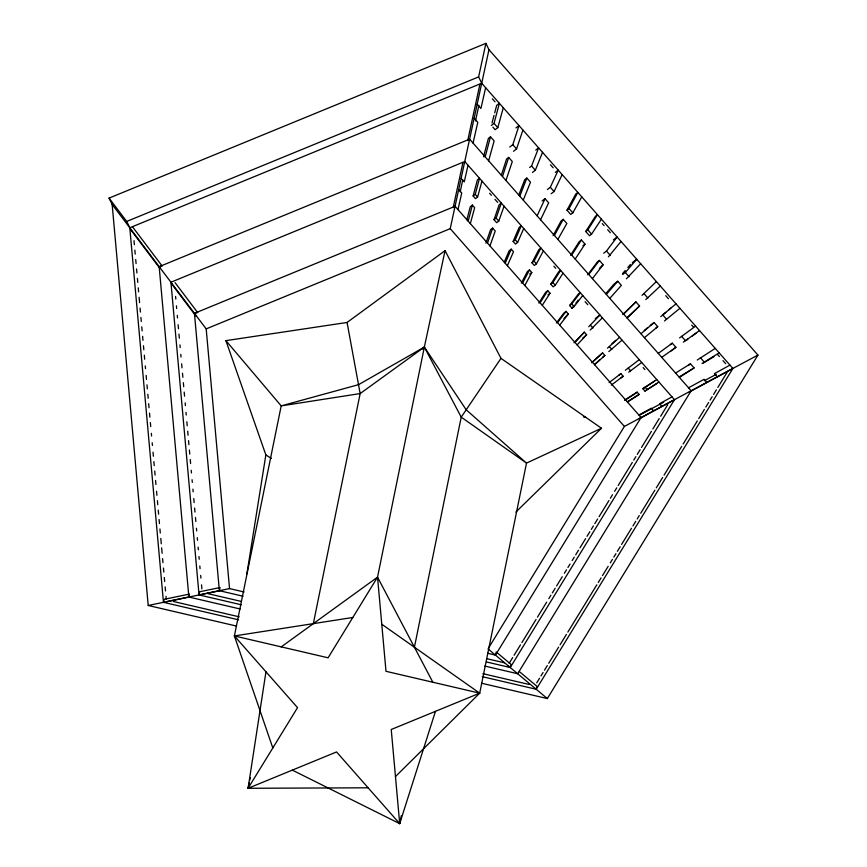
<?xml version="1.0" encoding="UTF-8"?>
<svg xmlns="http://www.w3.org/2000/svg" width="867" height="867" viewBox="0 0 867 867"><rect width="100%" height="100%" fill="white"/><g stroke="black" fill="none" stroke-linecap="round" stroke-linejoin="round"><path stroke-width="1.3" d="M368.128 787.8L248.092 788.287L265.963 671.795M246.878 573.889L265.855 454.926L225.908 340.644L347.071 322.459L445.064 250.639L500.985 358.364L601.492 428.255L515.854 512.072M272.812 747.961L234.393 635.944L281.201 405.886L225.908 340.644M435.472 711.33L399.698 823.65L336.559 751.949L248.092 788.287L249.165 782.999M249.707 780.354L250.249 777.71M313.345 623.633L360.152 393.575L347.071 322.459M601.492 428.255L526.507 463.097L479.7 693.167L385.999 671.307L377.535 577.162L424.342 347.093L445.064 250.639M414.415 647.216L461.222 417.146L500.985 358.364M292.331 770.124L399.698 823.65L401.313 815.717M482.204 676.661L536.207 689.254L732.897 368.453L481.716 83.243L478.627 76.914L485.888 43.35L109.069 198.109L112.157 204.439L206.183 328.886L229.538 588.595L244.05 591.977M462.859 162.877L453.17 207.625L455.067 206.292L641.081 417.515L495.425 655.094L487.536 653.252M467.725 140.497L479.83 84.565L481.716 83.243L129.79 227.772L163.462 602.316L238.544 619.818M488.717 647.736L624.392 426.434L450.222 228.671L488.977 49.69L485.888 43.35M460.182 191.813L462.75 179.968M475.506 120.957L478.887 105.351M457.971 209.597L461.743 192.973L458.697 189.515M468.028 165.272L464.257 181.886L461.125 178.331M473.057 143.109L477.782 122.334L474.141 118.205M485.639 87.697L480.925 108.473L477.164 104.213M163.462 602.316L164.156 599.325L189.57 594.058M240.17 609.002L188.876 597.038L189.342 595.044M199.54 592.811L199.042 594.925L241.243 604.765M243.042 596.225L219.373 590.709L219.871 588.585M495.425 655.094L495.913 652.97M536.207 689.254L536.901 686.274L519.387 671.611M492.044 122.93L494.038 115.398M494.699 112.883L496.693 105.351L499.37 103.303L494.049 123.385L491.372 125.444M466.836 219.741L470.293 206.693L472.407 205.078L474.683 207.668L470.326 223.621M473.133 195.985L477.392 179.913L479.505 178.288L475.246 194.36L473.133 195.985L475.484 198.651L477.598 197.037L481.954 181.084M483.515 156.829L488.403 138.384L490.505 136.78L494.136 140.909L488.641 160.796M468.147 221.15L472.407 205.078M485.173 156.862L490.505 136.78M492.879 127.146L495.122 129.703L497.799 127.644L503.293 107.757M501.321 175.242L506.577 159.029L508.68 157.415L512.31 161.544L505.949 180.455M502.492 176.521L508.68 157.415M509.753 147.032L512.809 144.681L518.997 125.585L515.941 127.926M513.502 151.291L516.559 148.94L522.92 130.039M485.932 243.128L490.559 229.712L492.673 228.097L495.241 231.012L489.942 245.892M494.017 219.698L499.197 204.677L501.31 203.062L496.13 218.083L494.017 219.698L496.661 222.711L498.774 221.085L504.074 206.194M487.492 243.118L492.673 228.097M518.769 195.042L524.763 179.664L526.854 178.06L530.496 182.189L523.256 200.104M519.799 196.17L526.854 178.06M529.65 167.45L531.558 165.976L538.624 147.867L535.752 150.067M532.436 172.446L535.318 170.235L542.547 152.321M504.312 261.986L509.113 250.791L511.237 249.165L513.513 251.755L507.379 265.703M513.134 241.416L519.17 227.349L521.284 225.734L515.247 239.791L513.134 241.416L515.497 244.082L517.61 242.467L523.733 228.52M505.201 263.221L511.237 249.165M537.106 215.829L545.029 198.695L548.67 202.824L540.575 219.763M547.402 189.515L550.317 187.272L558.24 170.149L555.324 172.381M551.152 193.775L554.067 191.531L562.174 174.603M521.316 283.151L527.396 271.534L529.509 269.908L531.785 272.509L524.828 285.503M531.97 262.788L538.83 249.674L540.943 248.06L534.083 261.173L531.97 262.788L534.321 265.465L536.435 263.839L543.403 250.845M522.638 283.021L529.509 269.908M553.113 235.629L561.112 220.944L563.214 219.34L566.845 223.469L557.882 239.411M566.975 210.182L575.775 194.035L577.866 192.431L569.077 208.568L566.975 210.182L570.724 214.442L572.827 212.827L581.79 196.885M554.414 235.488L563.214 219.34M422.933 349.401L424.342 347.093L466.197 409.798L526.507 463.097L461.222 417.146L424.342 347.093L358.515 384.677L281.201 405.886L360.152 393.575L424.342 347.093M248.092 788.287L297.533 707.645L234.393 635.944L352.815 617.477M432.85 682.242L377.535 577.162L328.094 657.804L234.393 635.944M509.167 663.32L512.7 657.544M514.12 655.235L520.493 644.842M521.901 642.534L536.066 619.45M537.475 617.141L546.676 602.132M548.8 598.663L550.924 595.206M552.344 592.898L555.173 588.281M556.592 585.973L562.249 576.728M564.374 573.271L566.498 569.803M567.918 567.495L570.042 564.038M572.166 560.57L574.279 557.102M575.699 554.793L578.527 550.177M579.947 547.868L585.604 538.635M587.024 536.326L589.853 531.709M591.272 529.401L593.396 525.933M594.816 523.625L597.645 519.008M599.054 516.699L608.97 500.53M610.379 498.222L612.503 494.764M614.627 491.296L616.751 487.839M618.171 485.531L632.325 462.436M633.744 460.128L635.869 456.66M637.278 454.351L640.117 449.735M641.526 447.426L651.442 431.267M652.851 428.959L659.223 418.566M660.643 416.258L667.72 404.716M201.263 594.491L199.042 594.925L170.929 282.219L464.755 161.544L674.472 399.676L510.251 667.514L486.517 661.976M188.876 597.038L159.17 266.668L469.6 139.175L691.162 390.757L517.675 673.724L484.794 666.062M536.706 682.882L539.534 678.265M540.954 675.957L543.078 672.499M544.487 670.191L547.326 665.574M548.735 663.266L558.641 647.107M560.06 644.799L566.422 634.416M567.842 632.108L596.843 584.792M598.263 582.494L601.091 577.877M602.511 575.569L608.168 566.335M610.292 562.867L612.416 559.41M613.825 557.102L615.949 553.645M617.369 551.336L620.198 546.719M621.606 544.411L631.512 528.252M632.932 525.944L635.76 521.327M637.169 519.019L639.293 515.562M640.713 513.253L654.867 490.169M656.276 487.861L662.648 477.479M664.057 475.17L681.744 446.321M683.163 444.012L697.317 420.939M698.726 418.631L704.383 409.397M705.803 407.089L708.632 402.472M710.051 400.164L712.175 396.696M713.584 394.398L716.413 389.782M717.833 387.473L727.023 372.463M481.467 683.207L547.326 698.574L757.931 355.069L488.977 49.69M538.851 303.06L545.668 292.287L547.781 290.662L550.057 293.252L542.265 305.303M550.794 284.17L558.489 272L560.602 270.374L552.908 282.544L550.794 284.17L553.146 286.847L555.259 285.221L563.062 273.17M540.087 302.832L547.781 290.662M570.551 255.288L579.286 241.59L581.389 239.975L585.019 244.104L575.189 259.07M585.734 231.478L595.391 216.316L597.493 214.713L587.826 229.863L585.734 231.478L589.484 235.737L591.576 234.133L601.416 219.167M571.721 255.136L581.389 239.975M587.696 274.763L597.309 262.04L599.4 260.436L603.15 264.684L592.41 278.621M588.78 274.503L599.4 260.436M603.67 253.218L606.488 251.051L617.12 236.994L613.359 239.866M556.386 322.968L563.94 313.03L566.053 311.405L568.329 314.006L559.703 325.103M569.619 305.552L578.148 294.325L580.261 292.699L571.732 303.927L569.619 305.552L571.971 308.218L574.084 306.593L582.722 295.495M557.524 322.632L566.053 311.405M599.433 268.391L603.15 264.684M608.428 256.827L621.043 241.449M563.929 318.568L568.329 314.006M571.971 308.218L574.333 305.195M575.894 303.168L578.256 300.145M622.593 273.549L625.226 270.504M627.86 267.459L630.482 264.413M606.033 293.317L613.923 284.192L617.748 281.255L621.379 285.384L609.804 298.378M606.347 294.444L617.748 281.255M622.658 274.525L625.345 272.466L636.736 259.276L632.26 262.712M626.408 278.784L640.659 263.731M574.008 342.79L584.325 332.159L586.601 334.749L577.14 344.903M574.962 342.432L584.325 332.159M588.715 326.729L599.921 315.024L595.304 318.579M582.646 338.347L586.601 334.749M590.145 330.11L602.381 317.821M622.734 314.537L635.923 301.9L639.553 306.018L627.123 318.026M623.655 314.103L635.923 301.9M642.046 295.333L656.362 281.558M395.471 776.572L479.7 693.167L381.773 624.24M627.155 317.582L639.553 306.018M645.796 299.592L660.286 286.012M612.004 343.722L615.711 340.319M591.543 362.709L602.598 352.902L604.884 355.492L594.578 364.704M592.399 362.233L602.598 352.902M607.453 348.166L619.58 337.35M594.74 364.303L599.758 359.816M608.84 351.579L622.04 340.146M644.257 330.522L647.291 327.932M662.702 314.916L665.726 312.326M668.76 309.736L670.776 308.013M640.962 333.752L654.097 322.535L657.739 326.664L644.43 337.686M660.73 316.683L675.989 303.84M664.48 320.942L679.912 308.294M542.103 200.949L545.029 198.695M529.672 274.124L531.785 272.509M582.927 245.719L585.019 244.104M547.944 294.878L550.057 293.252M602.771 357.117L604.884 355.492M650.272 325.472L654.097 322.535M655.82 328.138L657.739 326.664M618.756 375.27L620.87 373.655L623.156 376.245L621.043 377.871M625.367 370.252L639.25 359.675M628.673 372.192L630.569 370.729L628.217 368.063M670.408 344.611L672.272 343.18L675.913 347.299L671.242 350.897M679.587 337.902L695.605 326.122M683.337 342.162L699.539 330.576M696.504 332.906L692.299 335.995M635.023 393.748L637.137 392.133L639.142 394.398L627.578 401.952M656.796 383.626L644.929 391.06L642.87 388.719L656.752 379.562M644.929 391.06L658.909 382M688.615 365.224L690.457 363.815L694.088 367.944L680.01 377.026M697.274 360.022L715.232 348.404M702.053 363.49L719.155 352.858M609.089 382.629L620.87 373.655M611.278 385.111L623.156 376.245M629.8 371.401L641.699 362.471M658.281 353.411L672.272 343.18M281.244 646.88L377.535 577.162M661.738 357.345L675.913 347.299M685.754 340.633L687.943 339.084M641.081 417.515L639.196 418.848L674.472 399.676M691.162 390.757L689.287 392.068L732.897 368.453M625.378 399.676L637.137 392.133M624.608 400.435L633.983 394.42M642.87 388.719L654.639 381.177M627.285 401.833L639.142 394.398M675.588 373.059L690.457 363.815M679.045 376.993L694.088 367.944M703.473 362.98L713.888 356.716M638.903 415.044L651.323 408.227L653.61 410.828M672.012 396.88L659.603 403.697L661.954 406.363M688.571 387.809L704.091 379.291L706.811 382.39M729.949 365.115L714.43 373.623L717.247 376.82M639.77 414.99L663.623 402.245M704.329 380.711L716.261 374.349M624.392 426.434L757.931 355.069M109.069 198.109L126.701 221.443L478.627 76.914M219.373 590.709L194.436 313.334L455.067 206.292M206.183 328.886L450.222 228.671M479.7 693.167L391.234 729.494L399.698 823.65M199.778 591.749L220.11 587.523M112.157 204.439L148.214 605.48L229.538 588.595M166.486 601.72L189.353 596.973M202.369 594.274L220.164 590.59M194.436 313.334L196.646 312.9M583.372 416.864L585.994 417.482M207.69 593.592L240.658 601.286M487.254 658.801L504.399 662.8M173.378 601.481L239.227 616.838M482.897 673.681L529 684.431M148.214 605.48L236.474 626.061M265.855 454.926L271.447 458.437M507.748 665.628L510.251 667.514L510.988 664.339L496.162 651.919M488.013 648.884L547.326 698.574M492.348 98.773L495.024 101.818M550.447 164.752L553.135 167.786M602.294 223.61L604.082 225.648M607.659 229.701L610.335 232.746M665.758 295.68L668.446 298.725M691.682 325.114L693.47 327.141M717.605 354.549L719.393 356.575M722.97 360.639L725.657 363.685M494.049 123.385L497.799 127.644M512.809 144.681L516.559 148.94M531.558 165.976L535.318 170.235M550.317 187.272L554.067 191.531M569.077 208.568L572.827 212.827M587.826 229.863L591.576 234.133M606.488 251.051L610.303 255.386M625.345 272.466L629.095 276.725M644.094 293.761L647.844 298.02M662.854 315.057L666.604 319.316M681.614 336.353L685.363 340.612M700.363 357.648L704.112 361.907M489.638 193.276L491.416 195.303M494.992 199.356L497.669 202.39M553.883 266.234L555.671 268.261M585.117 301.694L587.804 304.74M643.13 367.565L644.918 369.591M475.246 194.36L477.598 197.037M496.13 218.083L498.774 221.085M515.247 239.791L517.61 242.467M534.083 261.173L536.435 263.839M552.908 282.544L555.259 285.221M571.732 303.927L574.084 306.593M590.568 325.309L592.92 327.975M609.393 346.681L611.744 349.358M644.983 387.105L647.042 389.435M175.058 282.642L197.752 312.684M132.803 227.187L162.183 266.071L159.17 266.668L160.102 268.391M159.756 268.185L131.188 230.373L126.701 221.443M173.151 285.926L195.855 315.956M170.929 282.219L172.338 284.853M175.578 296.395L175.828 299.093M176.435 305.834L176.673 308.533M177.28 315.274L177.518 317.961M178.125 324.702L178.494 328.745M178.97 334.142L179.339 338.184M179.946 344.925L180.184 347.613M180.791 354.354L181.04 357.052M181.647 363.793L182.005 367.836M182.493 373.222L182.85 377.275M183.338 382.661L183.706 386.704M184.183 392.101L184.552 396.143M185.159 402.884L185.397 405.572M186.004 412.313L186.253 415.011M186.849 421.752L187.218 425.795M187.705 431.181L188.063 435.234M188.551 440.62L188.919 444.663M189.396 450.06L189.765 454.102M190.252 459.488L190.61 463.531M191.217 470.272L191.455 472.97M192.062 479.711L192.311 482.41M192.918 489.14L193.157 491.838M193.764 498.579L194.132 502.622M194.609 508.019L194.977 512.061M195.465 517.447L195.823 521.49M196.43 528.231L196.668 530.929M197.275 537.67L197.524 540.358M198.131 547.099L198.37 549.797M198.976 556.538L199.215 559.237M199.822 565.967L200.071 568.665M200.667 575.406L200.916 578.105M201.523 584.846L201.881 588.888M134.017 240.658L134.374 244.7M134.862 250.086L135.219 254.129M135.707 259.526L136.076 263.568M136.553 268.954L136.921 272.997M137.409 278.383L137.766 282.425M138.254 287.811L138.612 291.854M139.099 297.24L139.587 302.637M140.075 308.023L140.432 312.066M140.92 317.452L141.278 321.494M141.765 326.881L142.134 330.923M142.611 336.32L142.979 340.352M143.467 345.749L143.824 349.791M144.312 355.177L144.67 359.22M145.277 365.95L145.526 368.648M146.122 375.389L146.49 379.432M146.978 384.818L147.336 388.86M147.823 394.247L148.192 398.289M148.669 403.675L149.037 407.718M149.525 413.104L149.883 417.146M150.37 422.543L150.728 426.586M151.335 433.316L151.584 436.014M152.18 442.744L152.429 445.443M153.036 452.173L153.394 456.215M153.882 461.612L154.239 465.655M154.727 471.041L155.095 475.083M155.572 480.47L155.941 484.512M156.548 491.253L156.905 495.295M157.393 500.682L157.761 504.724M158.238 510.11L158.607 514.153M159.095 519.539L159.452 523.581M159.94 528.968L160.297 533.01M160.785 538.407L161.273 543.793M161.63 547.836L162.118 553.222M162.606 558.608L162.963 562.65M163.451 568.037L163.82 572.079M164.296 577.476L164.665 581.519M165.153 586.905L165.51 590.947M165.998 596.333L166.236 599.032"/></g></svg>
